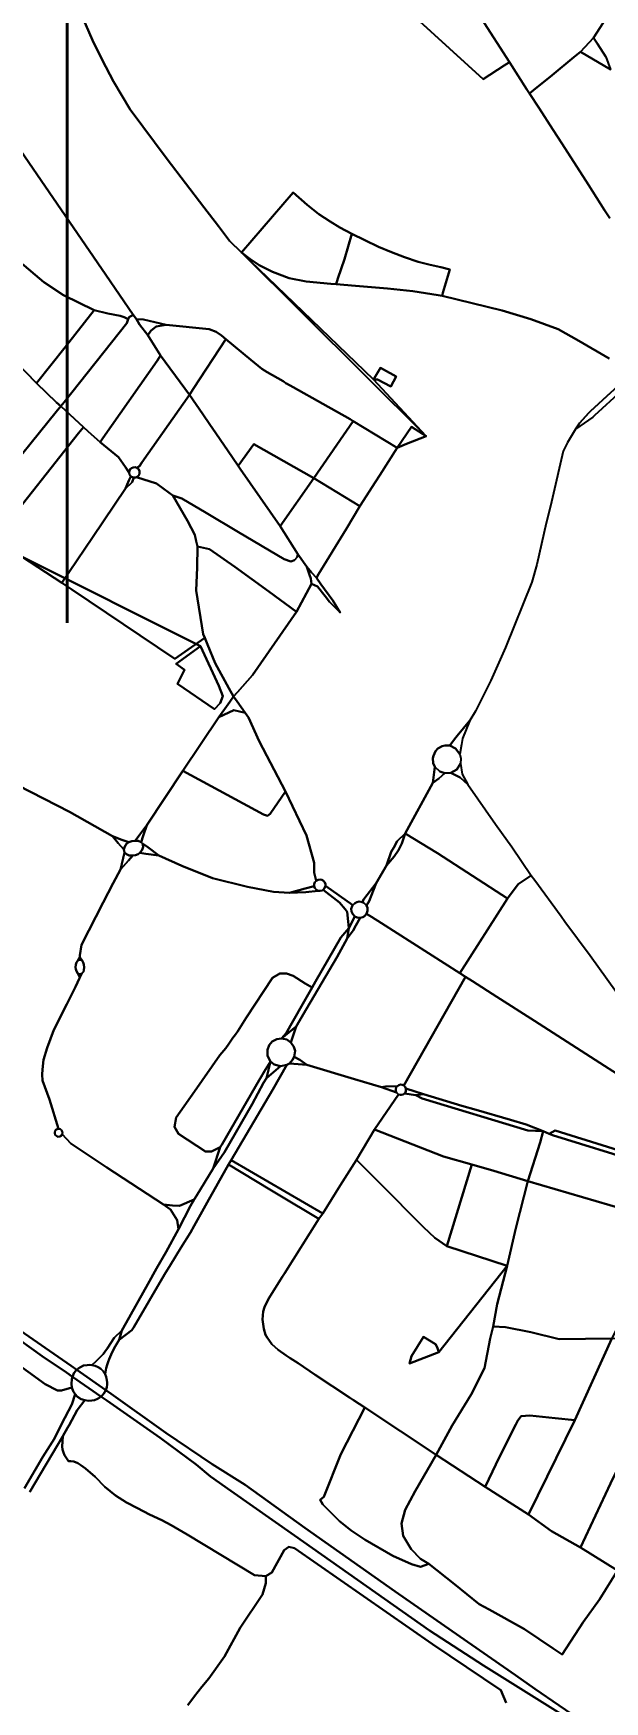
# Model space of a CAD drawing. Header units: millimetres. Extents: x -5124 to 18012, y -6362 to 5362.
# Drawn here: x 1804 to 2580, y -2417 to -150 of the extents above; entities that cross this region are included whole.
import ezdxf

# ---------------------------------------------------------------- set-up
doc = ezdxf.new("R2010")
doc.units = ezdxf.units.MM
doc.layers.add('brokenLine', color=1, linetype='Continuous')
doc.styles.get("Standard").update_dxf_attribs({"font": 'txt', "bigfont": 'bigfont'})

msp = doc.modelspace()

# ---------------------------------------------------------------- linework, layer by layer
at = {"layer": 'brokenLine', "color": 1}
for points in [[(2582.2, -129.3), (2565, -156), (2547.2, -174.8), (2538.3, -182.3), (2508.5, -206.5), (2483.2, -227), (2477.9, -231.6), (2474.4, -226.1), (2450.6, -189.2), (2412.4, -129.1), (2408, -115.2), (2397.1, -105.2), (2377.2, -75), (2365.2, -55.5), (2353.4, -37), (2319.7, 15.5), (2312.9, 26.1), (2283.1, 72.5), (2280.4, 76.8), (2249.9, 124.4), (2213.9, 180.5), (2213.9, 180.5)], [(2412.4, -129.1), (2450.6, -189.2), (2443.3, -193.5), (2414.8, -212.1), (2323.6, -128.9), (2372.3, -80.1), (2377.2, -75), (2397.1, -105.2), (2402.1, -119.1), (2412.4, -129.1), (2412.4, -129.1)], [(1867.4, -120.7), (1883.9, -158.9), (1897.1, -186), (1912.4, -215.1), (1935, -253.1), (1985.3, -320.9), (2035.3, -385.9), (2055.3, -411.8), (2070, -431.8), (2086.3, -447.5), (2337.4, -697.2), (2317.6, -684.7), (2298.2, -713.1), (2310.6, -707.5), (2337.4, -697.2), (2265.9, -620.4), (2271.4, -620.4), (2289.3, -630), (2296.9, -616.3), (2279.6, -606.8), (2275.6, -604.6), (2265.9, -620.4), (2086.3, -447.5)], [(2586.1, -591.8), (2545, -567.8), (2517, -551.8), (2479.8, -538.3), (2440.7, -526.6), (2359, -506.7), (2360.2, -502.4), (2369.6, -470.8), (2357.4, -467.8), (2342.9, -464.3), (2326.5, -460.2), (2308, -453.9), (2290.2, -447.2), (2272.8, -440), (2253.9, -431.1), (2236.3, -422.2), (2220.1, -413.7), (2207.1, -405.4), (2191.7, -395.6), (2175.9, -383), (2156.5, -366), (2086.3, -447.5), (2070, -431.8), (2055.3, -411.8), (2035.3, -385.9), (1985.3, -320.9), (1935, -253.1), (1912.4, -215.1), (1897.1, -186), (1883.9, -158.9), (1867.4, -120.7)], [(2323.6, -128.9), (2414.8, -212.1), (2443.3, -193.5), (2450.6, -189.2), (2474.4, -226.1), (2477.9, -231.6), (2490.8, -251.3), (2509.5, -280.5), (2522.1, -300.1), (2557.9, -355.9), (2579.8, -390), (2586.9, -401.1)], [(2581.5, -181.7), (2570.5, -164), (2565, -156), (2582.2, -129.3)], [(2547.2, -174.8), (2565, -156), (2570.5, -164), (2581.5, -181.7), (2588.1, -198.8), (2547.2, -174.8), (2547.2, -174.8)], [(2586.9, -401.1), (2579.8, -390), (2557.9, -355.9), (2522.1, -300.1), (2509.5, -280.5), (2490.8, -251.3), (2477.9, -231.6), (2483.2, -227), (2508.5, -206.5), (2538.3, -182.3), (2547.2, -174.8), (2588.1, -198.8)], [(1658.9, -300.6), (1733.9, -249.2), (1742, -244.1), (1746.1, -250.6), (1773.2, -289.7), (1775.8, -293.5), (1835.8, -381.3), (1902.2, -478), (1939.1, -532.3), (1934, -535.5), (1932.4, -538.3), (1927, -535.5), (1921.7, -533.6), (1904.7, -530.7), (1886.4, -525.9), (1844.4, -505.6), (1817.8, -488), (1758.5, -437.8), (1744.3, -423.2), (1715.9, -387.8), (1682, -331.7), (1658.9, -300.6), (1658.9, -300.6)], [(2588.2, -638), (2560.7, -663.5), (2558.3, -665.6), (2545.6, -679.4), (2540.2, -687.7), (2529.3, -705.7), (2523.8, -717.7), (2509, -780.6), (2506.2, -792.6), (2500.3, -815.4), (2487.8, -871.5), (2481.2, -895.9), (2445.2, -984.6), (2425.2, -1029.4), (2404.4, -1071), (2396.9, -1083.8), (2379.4, -1104.4), (2376.1, -1109), (2369.5, -1117.9), (2362.8, -1117.7), (2359.3, -1118.6), (2353.5, -1121.8), (2350, -1125.6), (2347.2, -1131.6), (2346.6, -1134.9), (2347.1, -1141.5), (2349.3, -1146.5), (2347.9, -1157.4), (2346.3, -1168.5), (2308.9, -1237.1), (2298.1, -1247.9), (2293.3, -1256.1), (2289.7, -1262.1), (2283.5, -1280.8), (2269.5, -1304.6), (2252.8, -1326.4), (2250.4, -1330.4), (2246.6, -1329.8), (2243.2, -1330.4), (2239.9, -1332.2), (2238, -1334.5), (2200.7, -1308.6), (2200.5, -1305.9), (2199.5, -1303.4), (2198, -1301.6), (2195.6, -1300.2), (2193.2, -1299.8), (2190.5, -1300.2), (2188, -1301.5), (2185.4, -1290.1), (2185.2, -1277.1), (2174.7, -1240), (2146.2, -1180.3), (2110.5, -1111.8), (2095.8, -1079.5), (2091.4, -1073.3), (2080.5, -1057.8), (2075.4, -1051.3), (2081.1, -1045.1), (2101.5, -1021.9), (2161.4, -935.9), (2181.8, -898), (2189.8, -901.5), (2200.1, -914.7), (2206.2, -922.5), (2220.4, -937.1), (2210.5, -920.7), (2194.4, -898.3), (2188.2, -889.8), (2191.3, -884.7), (2228.6, -823.5), (2247.5, -792.5), (2268.7, -759.3), (2274.6, -750.1), (2298.2, -713.1), (2238.1, -676.7), (2234, -674.2), (2196.8, -653.2), (2156.7, -630.6), (2147.7, -625.9), (2146.5, -625.1), (2145, -624.1), (2143, -622.7), (2121.2, -610.1), (2113.9, -605.9), (2099.1, -593.5), (2065.4, -565.4), (2059.4, -560.5), (2052.2, -555.7), (2042.6, -551.9), (1984.3, -546.1), (1953.1, -538.5), (1943.6, -538.3), (1939.1, -532.3), (1902.2, -478), (1835.8, -381.3), (1775.8, -293.5)], [(2215, -490.8), (2207.7, -490.2), (2174.5, -487.1), (2151.1, -482.5), (2128.7, -474), (2110.3, -465), (2097.8, -456.2), (2086.3, -447.5), (2156.5, -366), (2175.9, -383), (2191.7, -395.6), (2207.1, -405.4), (2220.1, -413.7), (2236.3, -422.2), (2226.6, -456.9), (2217.6, -483.1), (2215, -490.8), (2215, -490.8)], [(1677.1, -498.3), (1682.5, -491.9), (1744.3, -423.2), (1758.5, -437.8), (1817.8, -488), (1844.4, -505.6), (1886.4, -525.9), (1846.7, -576.1), (1807.9, -625.3), (1763.8, -580.1), (1707.7, -527.1), (1703.3, -523.1), (1677.1, -498.3), (1677.1, -498.3)], [(2236.3, -422.2), (2253.9, -431.1), (2272.8, -440), (2290.2, -447.2), (2308, -453.9), (2326.5, -460.2), (2342.9, -464.3), (2357.4, -467.8), (2369.6, -470.8), (2360.2, -502.4), (2359, -506.7), (2353.6, -505.6), (2319.1, -500), (2285, -496.7), (2241.6, -492.9), (2215, -490.8), (2217.6, -483.1), (2226.6, -456.9), (2236.3, -422.2), (2236.3, -422.2)], [(2086.3, -447.5), (2097.8, -456.2), (2110.3, -465), (2128.7, -474), (2151.1, -482.5), (2174.5, -487.1), (2207.7, -490.2), (2215, -490.8), (2241.6, -492.9), (2285, -496.7), (2319.1, -500), (2353.6, -505.6), (2359, -506.7), (2440.7, -526.6), (2479.8, -538.3), (2517, -551.8), (2545, -567.8), (2586.1, -591.8)], [(1724.6, -797.5), (1697.2, -773.9), (1664.8, -749.5), (1597.3, -695.3), (1666.5, -587.7), (1707.7, -527.1), (1763.8, -580.1), (1807.9, -625.3), (1834.9, -651.3), (1841.1, -656.5), (1834.7, -664.4), (1752.9, -765), (1728.9, -799.4), (1726.5, -797.9), (1724.6, -797.5), (1724.6, -797.5)], [(1932.4, -538.3), (1930.7, -543.9), (1845.5, -650.9), (1841.1, -656.5), (1834.9, -651.3), (1807.9, -625.3), (1846.7, -576.1), (1886.4, -525.9), (1904.7, -530.7), (1921.7, -533.6), (1927, -535.5), (1932.4, -538.3), (1932.4, -538.3)], [(1894.5, -705.4), (1877.9, -690.8), (1871.6, -684.9), (1841.1, -656.5), (1845.5, -650.9), (1930.7, -543.9), (1932.4, -538.3), (1934, -535.5), (1939.1, -532.3), (1943.6, -538.3), (1947.8, -545.3), (1959, -560.2), (1976.4, -587.8), (1971.7, -594.7), (1898, -700.2), (1894.5, -705.4), (1894.5, -705.4)], [(1984.3, -546.1), (1970.7, -548.3), (1963.4, -554), (1959, -560.2), (1947.8, -545.3), (1943.6, -538.3), (1953.1, -538.5), (1984.3, -546.1), (1984.3, -546.1)], [(1959, -560.2), (1963.4, -554), (1970.7, -548.3), (1984.3, -546.1), (2042.6, -551.9), (2052.2, -555.7), (2059.4, -560.5), (2065.4, -565.4), (2021.4, -632.6), (2015.8, -641), (2009.5, -632.4), (1976.4, -587.8), (1959, -560.2), (1959, -560.2)], [(2146.5, -625.1), (2147.7, -625.9), (2156.7, -630.6), (2196.8, -653.2), (2234, -674.2), (2238.1, -676.7), (2184.9, -754.2), (2103.1, -708.3), (2081.9, -737.7), (2074.1, -726.3), (2051.5, -693.2), (2043.5, -681.5), (2033.9, -667.5), (2015.8, -641), (2021.4, -632.6), (2065.4, -565.4), (2099.1, -593.5), (2113.9, -605.9), (2121.2, -610.1), (2143, -622.7), (2145, -624.1), (2146.5, -625.1), (2146.5, -625.1)], [(1933.9, -747), (1928.9, -739.5), (1919.2, -726), (1894.5, -705.4), (1898, -700.2), (1971.7, -594.7), (1976.4, -587.8), (2009.5, -632.4), (2015.8, -641), (1951.1, -733.1), (1947.8, -737.9), (1944.4, -740.4), (1942, -739.6), (1939.1, -739.7), (1936.9, -740.8), (1935.3, -742.3), (1934.1, -744.5), (1933.9, -747), (1933.9, -747)], [(2265.9, -620.4), (2275.6, -604.6), (2279.6, -606.8), (2296.9, -616.3), (2289.3, -630), (2271.4, -620.4), (2265.9, -620.4), (2265.9, -620.4)], [(2621.5, -622.1), (2615, -626.2), (2610.1, -629.6), (2606.9, -632.2), (2603.1, -635.7), (2566.4, -669.2), (2563.8, -671.5), (2540.2, -687.7), (2545.6, -679.4), (2558.3, -665.6), (2560.7, -663.5), (2588.2, -638), (2598.1, -629.4), (2601.8, -626), (2606.5, -620.2), (2610.2, -614), (2613.2, -617.1), (2616.7, -619.8), (2621.5, -622.1), (2621.5, -622.1)], [(1871.6, -684.9), (1865.1, -693.1), (1758.5, -828.1), (1731.7, -805), (1731.3, -802.8), (1728.9, -799.4), (1752.9, -765), (1834.7, -664.4), (1841.1, -656.5), (1871.6, -684.9), (1871.6, -684.9)], [(1944, -753), (1946, -751.5), (1947.2, -749.9), (1947.9, -747.6), (1947.8, -745), (1946.9, -742.7), (1944.4, -740.4), (1947.8, -737.9), (1951.1, -733.1), (2015.8, -641), (2033.9, -667.5), (2043.5, -681.5), (2051.5, -693.2), (2074.1, -726.3), (2081.9, -737.7), (2084.7, -741.7), (2139.2, -819.8), (2163.2, -857.7), (2162, -861.5), (2158.4, -865.9), (2153.5, -867.5), (2144.3, -864.6), (2082.5, -827.8), (2038.4, -801.5), (2005.4, -782.2), (1993, -778.1), (1988.1, -774.5), (1970.9, -761.7), (1944, -753), (1944, -753)], [(2238.1, -676.7), (2298.2, -713.1), (2274.6, -750.1), (2268.7, -759.3), (2247.5, -792.5), (2184.9, -754.2), (2238.1, -676.7), (2238.1, -676.7)], [(1842.4, -896.5), (1787.6, -860.9), (1758.1, -841.8), (1753.8, -834.8), (1758.5, -828.1), (1865.1, -693.1), (1871.6, -684.9), (1877.9, -690.8), (1894.5, -705.4), (1919.2, -726), (1928.9, -739.5), (1933.9, -747), (1934.4, -749.4), (1936.3, -752), (1933.3, -757.5), (1928.8, -768.5), (1883.8, -835.1), (1842.4, -896.5), (1842.4, -896.5)], [(2337.4, -697.2), (2310.6, -707.5), (2298.2, -713.1), (2317.6, -684.7), (2337.4, -697.2), (2337.4, -697.2)], [(2139.2, -819.8), (2084.7, -741.7), (2081.9, -737.7), (2103.1, -708.3), (2184.9, -754.2), (2139.2, -819.8), (2139.2, -819.8)], [(1944.4, -740.4), (1946.9, -742.7), (1947.8, -745), (1947.9, -747.6), (1947.2, -749.9), (1946, -751.5), (1944, -753), (1942.7, -753.5), (1940.2, -753.6), (1938.4, -753.2), (1936.3, -752), (1934.4, -749.4), (1933.9, -747), (1934.1, -744.5), (1935.3, -742.3), (1936.9, -740.8), (1939.1, -739.7), (1942, -739.6), (1944.4, -740.4), (1944.4, -740.4)], [(1944, -753), (1970.9, -761.7), (1988.1, -774.5), (1993, -778.1), (2013.2, -812.2), (2023.1, -831.2), (2025, -840.1), (2026.9, -847.3), (2026.3, -875.9), (2024.8, -907.2), (2034.5, -966.3), (2036.5, -971.4), (1995.8, -999.9), (1856, -905.7), (1842.4, -896.5), (1883.8, -835.1), (1928.8, -768.5), (1937.8, -759.6), (1940.2, -753.6), (1942.7, -753.5), (1944, -753), (1944, -753)], [(1940.2, -753.6), (1937.8, -759.6), (1928.8, -768.5), (1933.3, -757.5), (1936.3, -752), (1938.4, -753.2), (1940.2, -753.6), (1940.2, -753.6)], [(2188.2, -889.8), (2181.7, -882.4), (2175.2, -875), (2163.2, -857.7), (2139.2, -819.8), (2184.9, -754.2), (2247.5, -792.5), (2228.6, -823.5), (2191.3, -884.7), (2188.2, -889.8), (2188.2, -889.8)], [(2026.9, -847.3), (2025, -840.1), (2023.1, -831.2), (2013.2, -812.2), (1993, -778.1), (2005.4, -782.2), (2038.4, -801.5), (2082.5, -827.8), (2144.3, -864.6), (2153.5, -867.5), (2158.4, -865.9), (2162, -861.5), (2163.2, -857.7), (2175.2, -875), (2179.1, -885.7), (2180.9, -890.7), (2181.8, -898), (2161.4, -935.9), (2123.8, -908.4), (2077.5, -875), (2043.1, -850.7), (2026.9, -847.3), (2026.9, -847.3)], [(1787.6, -860.9), (1842.4, -896.5), (1856, -905.7), (1995.8, -999.9), (2036.5, -971.4), (2040.2, -980.4), (2050.6, -1005.6), (2069.3, -1039.9), (2075.4, -1051.3), (2070.7, -1058.4), (2055.9, -1079.2), (2006.6, -1152.2), (1957.8, -1225.8), (1948.5, -1238.5), (1942.1, -1247.4), (1937.3, -1247.6), (1933.4, -1249.2), (1923.9, -1245.7), (1911, -1240.9), (1852.9, -1207.7), (1711.8, -1135.7)], [(1787.6, -860.9), (2030.6, -982.8), (1997.5, -1006.9), (2009.1, -1014.9), (1999.4, -1033.9), (2049.9, -1068.2), (2057.3, -1060), (2061.2, -1050.6), (2055.6, -1036.4), (2030.6, -982.8), (1787.6, -860.9)], [(2075.4, -1051.3), (2069.3, -1039.9), (2050.6, -1005.6), (2040.2, -980.4), (2036.5, -971.4), (2034.5, -966.3), (2024.8, -907.2), (2026.3, -875.9), (2026.9, -847.3), (2043.1, -850.7), (2077.5, -875), (2123.8, -908.4), (2161.4, -935.9), (2101.5, -1021.9), (2081.1, -1045.1), (2075.4, -1051.3), (2075.4, -1051.3)], [(2220.4, -937.1), (2206.2, -922.5), (2200.1, -914.7), (2189.8, -901.5), (2181.8, -898), (2180.9, -890.7), (2179.1, -885.7), (2175.2, -875), (2181.7, -882.4), (2188.2, -889.8), (2194.4, -898.3), (2210.5, -920.7), (2220.4, -937.1), (2220.4, -937.1)], [(2030.6, -982.8), (2055.6, -1036.4), (2061.2, -1050.6), (2057.3, -1060), (2049.9, -1068.2), (1999.4, -1033.9), (2009.1, -1014.9), (1997.5, -1006.9), (2030.6, -982.8), (2030.6, -982.8)], [(2075.4, -1051.3), (2080.5, -1057.8), (2091.4, -1073.3), (2075.9, -1069.7), (2055.9, -1079.2), (2070.7, -1058.4), (2075.4, -1051.3), (2075.4, -1051.3)], [(2055.9, -1079.2), (2075.9, -1069.7), (2091.4, -1073.3), (2095.8, -1079.5), (2110.5, -1111.8), (2146.2, -1180.3), (2125.4, -1210.7), (2121.7, -1213.1), (2116.4, -1211.3), (2006.6, -1152.2), (2055.9, -1079.2), (2055.9, -1079.2)], [(2396.9, -1083.8), (2386.6, -1108.1), (2385.4, -1116.1), (2383.2, -1129.3), (2377.5, -1121.6), (2369.5, -1117.9), (2376.1, -1109), (2379.4, -1104.4), (2396.9, -1083.8), (2396.9, -1083.8)], [(2349.3, -1146.5), (2347.1, -1141.5), (2346.6, -1134.9), (2347.2, -1131.6), (2350, -1125.6), (2353.5, -1121.8), (2359.3, -1118.6), (2362.8, -1117.7), (2369.5, -1117.9), (2377.5, -1121.6), (2383.2, -1129.3), (2384.6, -1135.4), (2383.9, -1142), (2379.1, -1150.1), (2371.1, -1154.9), (2362.8, -1155.5), (2355.8, -1153), (2349.3, -1146.5), (2349.3, -1146.5)], [(1711.8, -1135.7), (1852.9, -1207.7), (1911, -1240.9), (1919.1, -1250.3), (1926.6, -1259.1), (1927.6, -1263.2), (1925.7, -1270.8), (1921.9, -1286), (1912.3, -1304.6), (1898.6, -1331.2), (1869, -1388.5), (1866.9, -1403.3), (1866.7, -1405.3), (1863.9, -1409.7), (1862.3, -1412.4), (1861.2, -1415.3), (1860.9, -1419.2), (1861.2, -1421.6), (1862.2, -1424.4), (1864.1, -1427.5), (1866.6, -1432.8), (1866.4, -1433.7), (1860.9, -1445.8), (1849.1, -1469.1), (1831.6, -1504.1), (1822.4, -1528.8), (1817.6, -1545.1), (1816.1, -1557.8), (1815.5, -1565), (1816.2, -1573.1), (1825.5, -1598.9), (1837.8, -1638.7), (1835.9, -1639), (1834.3, -1640), (1833.3, -1641.3), (1832.6, -1643.1), (1832.6, -1645.2), (1833.3, -1646.9), (1835.4, -1648.8), (1837.1, -1649.4), (1839.7, -1649.1), (1841.4, -1648.2), (1842.9, -1646.1), (1854.5, -1658.7), (1903.7, -1691.1), (1980.3, -1741.5), (1990.1, -1748.3), (1998.9, -1763), (2000.8, -1774.9), (1984, -1805.8), (1971.2, -1828.3), (1959.2, -1849.8), (1929.6, -1902.5), (1923.8, -1912.7), (1913.4, -1922.9), (1904.5, -1936.7), (1900.9, -1941.7), (1898.4, -1944.8), (1889.1, -1954.2), (1882.9, -1959.7), (1879.8, -1959.6), (1876.7, -1959.7), (1871.9, -1960.5), (1867.7, -1962.5), (1864.4, -1964.5), (1862.7, -1966.3), (1855, -1960.9), (1773.8, -1904.8)], [(1974.1, -1267), (1959, -1256), (1952.1, -1250.9), (1950.2, -1248.9), (1952.9, -1240.6), (1957.8, -1225.8), (2006.6, -1152.2), (2116.4, -1211.3), (2121.7, -1213.1), (2125.4, -1210.7), (2146.2, -1180.3), (2174.7, -1240), (2185.2, -1277.1), (2185.4, -1290.1), (2188, -1301.5), (2186.3, -1303.6), (2185.3, -1306.1), (2185.3, -1309), (2173.2, -1311.9), (2151.5, -1317.7), (2130.1, -1316.5), (2094.8, -1309.7), (2047.1, -1298.2), (2005.5, -1281.4), (1974.1, -1267), (1974.1, -1267)], [(2346.3, -1168.5), (2354.5, -1162.4), (2362.8, -1155.5), (2371.1, -1154.9), (2383.5, -1161.3), (2394, -1170.9), (2431.8, -1224.7), (2453.7, -1255.2), (2480, -1294.4), (2462.4, -1306.1), (2447.9, -1325.5), (2352.9, -1264.1), (2308.9, -1237.1), (2346.3, -1168.5), (2346.3, -1168.5)], [(2362.8, -1155.5), (2354.5, -1162.4), (2346.3, -1168.5), (2347.9, -1157.4), (2349.3, -1146.5), (2355.8, -1153), (2362.8, -1155.5), (2362.8, -1155.5)], [(2383.9, -1142), (2386.5, -1156.5), (2394, -1170.9), (2383.5, -1161.3), (2371.1, -1154.9), (2379.1, -1150.1), (2383.9, -1142), (2383.9, -1142)], [(1911, -1240.9), (1923.9, -1245.7), (1933.4, -1249.2), (1930.2, -1251.5), (1927.8, -1254.8), (1926.6, -1259.1), (1919.1, -1250.3), (1911, -1240.9), (1911, -1240.9)], [(1942.1, -1247.4), (1948.5, -1238.5), (1957.8, -1225.8), (1952.9, -1240.6), (1950.2, -1248.9), (1946.1, -1247.4), (1942.1, -1247.4), (1942.1, -1247.4)], [(2269.5, -1304.6), (2283.5, -1280.8), (2294.1, -1268.6), (2299.7, -1259.9), (2304.6, -1250.9), (2308.9, -1237.1), (2352.9, -1264.1), (2447.9, -1325.5), (2383.3, -1427.3), (2276.6, -1359.2), (2263, -1350.5), (2256.4, -1346.3), (2257.6, -1342.6), (2257.5, -1338.3), (2256.3, -1335.3), (2260.1, -1329.3), (2269.5, -1304.6), (2269.5, -1304.6)], [(2283.5, -1280.8), (2289.7, -1262.1), (2293.3, -1256.1), (2298.1, -1247.9), (2308.9, -1237.1), (2304.6, -1250.9), (2299.7, -1259.9), (2294.1, -1268.6), (2283.5, -1280.8), (2283.5, -1280.8)], [(2197.6, -1313.8), (2219.5, -1331.2), (2227.4, -1340.3), (2230.1, -1343.6), (2231.4, -1357.1), (2232.3, -1365.9), (2221.3, -1378.4), (2186.9, -1438.3), (2182.6, -1446.8), (2173.2, -1441.2), (2156.7, -1430.9), (2147.8, -1427.4), (2138.8, -1427.4), (2128.5, -1433.6), (2093, -1487.7), (2081.5, -1505.8), (2078.3, -1510.3), (2074.8, -1515.2), (2069.2, -1523), (2065, -1528.9), (2057.2, -1538.6), (2022.4, -1588.1), (1997.9, -1623.1), (1995.6, -1635.9), (2000.7, -1645.4), (2037.4, -1669.3), (2045.5, -1669.4), (2057.6, -1663.8), (2047.8, -1692.7), (2025.4, -1729.6), (2022.3, -1734.7), (2002.3, -1743.2), (1992.9, -1743), (1980.3, -1741.5), (1903.7, -1691.1), (1854.5, -1658.7), (1842.9, -1646.1), (1843.3, -1644.3), (1843, -1642.4), (1842, -1640.5), (1840.5, -1639.3), (1838.7, -1638.7), (1837.8, -1638.7), (1825.5, -1598.9), (1816.2, -1573.1), (1815.5, -1565), (1816.1, -1557.8), (1817.6, -1545.1), (1822.4, -1528.8), (1831.6, -1504.1), (1849.1, -1469.1), (1860.9, -1445.8), (1866.4, -1433.7), (1866.6, -1432.8), (1869.4, -1427.5), (1871.6, -1425.1), (1872.4, -1422.5), (1872.8, -1419.5), (1872.4, -1415.3), (1871.4, -1412.4), (1869.9, -1409.7), (1866.7, -1405.3), (1866.9, -1403.3), (1869, -1388.5), (1898.6, -1331.2), (1912.3, -1304.6), (1921.9, -1286), (1932.9, -1273.8), (1938.7, -1267.4), (1942.5, -1266.7), (1946, -1265.4), (1948.5, -1263.6), (1956.4, -1264.9), (1974.1, -1267), (2005.5, -1281.4), (2047.1, -1298.2), (2094.8, -1309.7), (2130.1, -1316.5), (2151.5, -1317.7), (2174.1, -1317.1), (2190.8, -1315), (2193.5, -1315.3), (2196.1, -1314.7), (2197.6, -1313.8), (2197.6, -1313.8)], [(1938.7, -1267.4), (1932.9, -1273.8), (1921.9, -1286), (1925.7, -1270.8), (1927.6, -1263.2), (1930.1, -1265.4), (1933.8, -1267.1), (1938.7, -1267.4), (1938.7, -1267.4)], [(1950.2, -1248.9), (1952.1, -1250.9), (1953, -1255.3), (1951.7, -1259.7), (1948.5, -1263.6), (1946, -1265.4), (1942.5, -1266.7), (1938.7, -1267.4), (1933.8, -1267.1), (1930.1, -1265.4), (1927.6, -1263.2), (1926.6, -1259.1), (1927.8, -1254.8), (1930.2, -1251.5), (1933.4, -1249.2), (1937.3, -1247.6), (1942.1, -1247.4), (1946.1, -1247.4), (1950.2, -1248.9), (1950.2, -1248.9)], [(1952.1, -1250.9), (1959, -1256), (1974.1, -1267), (1956.4, -1264.9), (1948.5, -1263.6), (1951.7, -1259.7), (1953, -1255.3), (1952.1, -1250.9), (1952.1, -1250.9)], [(2190.8, -1315), (2174.1, -1317.1), (2151.5, -1317.7), (2173.2, -1311.9), (2185.3, -1309), (2186.2, -1311.5), (2188, -1313.5), (2190.8, -1315), (2190.8, -1315)], [(2190.8, -1315), (2188, -1313.5), (2186.2, -1311.5), (2185.3, -1309), (2185.3, -1306.1), (2186.3, -1303.6), (2188, -1301.5), (2190.5, -1300.2), (2193.2, -1299.8), (2195.6, -1300.2), (2198, -1301.6), (2199.5, -1303.4), (2200.5, -1305.9), (2200.7, -1308.6), (2199.5, -1311.8), (2197.6, -1313.8), (2196.1, -1314.7), (2193.5, -1315.3), (2190.8, -1315), (2190.8, -1315)], [(2238, -1334.5), (2236.8, -1336.1), (2235.7, -1339.8), (2236, -1343.4), (2237.6, -1347.1), (2240.5, -1349.9), (2232.3, -1365.9), (2231.4, -1357.1), (2230.1, -1343.6), (2227.4, -1340.3), (2219.5, -1331.2), (2197.6, -1313.8), (2199.5, -1311.8), (2200.7, -1308.6), (2238, -1334.5), (2238, -1334.5)], [(2269.5, -1304.6), (2260.1, -1329.3), (2256.3, -1335.3), (2252.8, -1331.6), (2250.4, -1330.4), (2252.8, -1326.4), (2269.5, -1304.6), (2269.5, -1304.6)], [(2480, -1294.4), (2485.2, -1300.9), (2520.7, -1349.7), (2525.9, -1356.8), (2560.4, -1403.3), (2640, -1514.1), (2641.1, -1515.7), (2706.1, -1604.5), (2707.9, -1607), (2747.2, -1661.1), (2755.8, -1682.1), (2714.5, -1642.2), (2686.2, -1621.5), (2484.8, -1492), (2433.3, -1459.1), (2400.3, -1438.1), (2390.9, -1432.1), (2383.3, -1427.3), (2447.9, -1325.5), (2462.4, -1306.1), (2480, -1294.4), (2480, -1294.4)], [(2236.8, -1336.1), (2238, -1334.5), (2239.9, -1332.2), (2243.2, -1330.4), (2246.6, -1329.8), (2250.4, -1330.4), (2252.8, -1331.6), (2256.3, -1335.3), (2257.5, -1338.3), (2257.6, -1342.6), (2256.4, -1346.3), (2253.7, -1349.5), (2251.4, -1350.9), (2247.7, -1351.9), (2243.9, -1351.5), (2240.5, -1349.9), (2237.6, -1347.1), (2236, -1343.4), (2235.7, -1339.8), (2236.8, -1336.1), (2236.8, -1336.1)], [(2276.7, -1582.2), (2240.1, -1571.2), (2175.2, -1551.9), (2165.9, -1544.7), (2158.1, -1541), (2159.2, -1532.8), (2157.7, -1527.4), (2153.7, -1521.4), (2160.7, -1499.8), (2174.8, -1475.7), (2216.3, -1404.8), (2230.1, -1380), (2238.2, -1369), (2241.9, -1362.3), (2247.7, -1351.9), (2251.4, -1350.9), (2253.7, -1349.5), (2256.4, -1346.3), (2263, -1350.5), (2276.6, -1359.2), (2383.3, -1427.3), (2390.9, -1432.1), (2307.2, -1579.8), (2305, -1578.8), (2302.7, -1578.6), (2300.3, -1579.1), (2298.3, -1580.5), (2282.1, -1581), (2276.7, -1582.2), (2276.7, -1582.2)], [(2247.7, -1351.9), (2241.9, -1362.3), (2238.2, -1369), (2230.1, -1380), (2232.3, -1365.9), (2240.5, -1349.9), (2243.9, -1351.5), (2247.7, -1351.9), (2247.7, -1351.9)], [(2182.6, -1446.8), (2186.9, -1438.3), (2221.3, -1378.4), (2232.3, -1365.9), (2230.1, -1380), (2216.3, -1404.8), (2174.8, -1475.7), (2160.7, -1499.8), (2141, -1515.7), (2147.1, -1508.5), (2168, -1472.1), (2182.6, -1446.8), (2182.6, -1446.8)], [(1866.7, -1405.3), (1869.9, -1409.7), (1867.7, -1408.8), (1866, -1408.8), (1863.9, -1409.7), (1866.7, -1405.3), (1866.7, -1405.3)], [(1869.9, -1409.7), (1871.4, -1412.4), (1872.4, -1415.3), (1872.8, -1419.5), (1872.4, -1422.5), (1871.6, -1425.1), (1869.4, -1427.5), (1867.9, -1428.3), (1866, -1428.4), (1864.1, -1427.5), (1862.2, -1424.4), (1861.2, -1421.6), (1860.9, -1419.2), (1861.2, -1415.3), (1862.3, -1412.4), (1863.9, -1409.7), (1866, -1408.8), (1867.7, -1408.8), (1869.9, -1409.7), (1869.9, -1409.7)], [(1864.1, -1427.5), (1866, -1428.4), (1867.9, -1428.3), (1869.4, -1427.5), (1866.6, -1432.8), (1864.1, -1427.5), (1864.1, -1427.5)], [(2057.6, -1663.8), (2045.5, -1669.4), (2037.4, -1669.3), (2000.7, -1645.4), (1995.6, -1635.9), (1997.9, -1623.1), (2022.4, -1588.1), (2057.2, -1538.6), (2065, -1528.9), (2069.2, -1523), (2074.8, -1515.2), (2078.3, -1510.3), (2081.5, -1505.8), (2093, -1487.7), (2128.5, -1433.6), (2138.8, -1427.4), (2147.8, -1427.4), (2156.7, -1430.9), (2173.2, -1441.2), (2182.6, -1446.8), (2168, -1472.1), (2147.1, -1508.5), (2141, -1515.7), (2134.4, -1516.6), (2128.3, -1520), (2123.9, -1525.1), (2121.6, -1531.4), (2121.8, -1539.3), (2126.1, -1547.3), (2118.9, -1558.2), (2110.5, -1572.7), (2088.9, -1610.2), (2060.3, -1659.7), (2057.6, -1663.8), (2057.6, -1663.8)], [(2390.9, -1432.1), (2400.3, -1438.1), (2433.3, -1459.1), (2484.8, -1492), (2686.2, -1621.5), (2714.5, -1642.2), (2688.8, -1684.9), (2681.1, -1697.8), (2676.1, -1696.7), (2670.8, -1695.4), (2662.3, -1687.5), (2512.8, -1641.1), (2504.7, -1645.3), (2496.5, -1641.9), (2473.4, -1632.9), (2451.9, -1626.6), (2405.3, -1612.9), (2386.1, -1607.3), (2334, -1591.6), (2310, -1584), (2309, -1581.8), (2307.2, -1579.8), (2390.9, -1432.1), (2390.9, -1432.1)], [(2151.7, -1549.8), (2148.2, -1551.9), (2139.5, -1553.6), (2131, -1551.2), (2126.1, -1547.3), (2121.8, -1539.3), (2121.6, -1531.4), (2123.9, -1525.1), (2128.3, -1520), (2134.4, -1516.6), (2141, -1515.7), (2148, -1517.4), (2153.7, -1521.4), (2157.7, -1527.4), (2159.2, -1532.8), (2158.1, -1541), (2156, -1545.1), (2151.7, -1549.8), (2151.7, -1549.8)], [(2141, -1515.7), (2160.7, -1499.8), (2153.7, -1521.4), (2148, -1517.4), (2141, -1515.7), (2141, -1515.7)], [(2175.2, -1551.9), (2163.4, -1550.8), (2151.7, -1549.8), (2156, -1545.1), (2158.1, -1541), (2165.9, -1544.7), (2175.2, -1551.9), (2175.2, -1551.9)], [(2069, -1687.1), (2040, -1738.6), (2035.3, -1747), (2022.2, -1770.3), (2017.1, -1779.4), (2004.1, -1800.5), (1989.9, -1823.7), (1981.7, -1836.6), (1940, -1908.1), (1937.5, -1912.3), (1920.1, -1925.5), (1923.8, -1912.7), (1929.6, -1902.5), (1959.2, -1849.8), (1971.2, -1828.3), (1984, -1805.8), (2000.8, -1774.9), (2017.4, -1743.4), (2022.3, -1734.7), (2025.4, -1729.6), (2047.8, -1692.7), (2063.6, -1670.2), (2100.9, -1605.1), (2116.6, -1576.1), (2120.3, -1569.6), (2139.5, -1553.6), (2148.2, -1551.9), (2128.9, -1585.3), (2072.3, -1681.3), (2069, -1687.1), (2069, -1687.1)], [(2047.8, -1692.7), (2057.6, -1663.8), (2060.3, -1659.7), (2088.9, -1610.2), (2110.5, -1572.7), (2118.9, -1558.2), (2126.1, -1547.3), (2120.3, -1569.6), (2116.6, -1576.1), (2100.9, -1605.1), (2063.6, -1670.2), (2047.8, -1692.7), (2047.8, -1692.7)], [(2276.7, -1582.2), (2297.2, -1589.5), (2299.7, -1591.8), (2267.3, -1639.7), (2242.8, -1680.7), (2220.7, -1715.9), (2196.8, -1753.9), (2072.3, -1681.3), (2128.9, -1585.3), (2148.2, -1551.9), (2151.7, -1549.8), (2163.4, -1550.8), (2175.2, -1551.9), (2240.1, -1571.2), (2276.7, -1582.2), (2276.7, -1582.2)], [(2139.5, -1553.6), (2120.3, -1569.6), (2126.1, -1547.3), (2131, -1551.2), (2139.5, -1553.6), (2139.5, -1553.6)], [(2298.3, -1580.5), (2296.8, -1582.5), (2296.1, -1584.8), (2296.2, -1587.3), (2297.2, -1589.5), (2276.7, -1582.2), (2282.1, -1581), (2298.3, -1580.5), (2298.3, -1580.5)], [(2310, -1584), (2309.9, -1587.5), (2309.4, -1588.8), (2308, -1590.8), (2306.3, -1591.9), (2304, -1592.6), (2302.1, -1592.6), (2299.7, -1591.8), (2297.2, -1589.5), (2296.2, -1587.3), (2296.1, -1584.8), (2296.8, -1582.5), (2298.3, -1580.5), (2300.3, -1579.1), (2302.7, -1578.6), (2305, -1578.8), (2307.2, -1579.8), (2309, -1581.8), (2310, -1584), (2310, -1584)], [(2308, -1590.8), (2309.4, -1588.8), (2309.9, -1587.5), (2310, -1584), (2334, -1591.6), (2323.4, -1592.7), (2308, -1590.8), (2308, -1590.8)], [(2308, -1590.8), (2323.4, -1592.7), (2331.8, -1597.5), (2475.6, -1640.7), (2496.5, -1641.9), (2492.2, -1657.2), (2475.8, -1709.7), (2429.2, -1695.6), (2399.5, -1687.1), (2361.2, -1676.1), (2267.3, -1639.7), (2299.7, -1591.8), (2302.1, -1592.6), (2304, -1592.6), (2306.3, -1591.9), (2308, -1590.8), (2308, -1590.8)], [(2496.5, -1641.9), (2475.6, -1640.7), (2331.8, -1597.5), (2323.4, -1592.7), (2334, -1591.6), (2386.1, -1607.3), (2405.3, -1612.9), (2451.9, -1626.6), (2473.4, -1632.9), (2496.5, -1641.9), (2496.5, -1641.9)], [(1835.4, -1648.8), (1833.3, -1646.9), (1832.6, -1645.2), (1832.6, -1643.1), (1833.3, -1641.3), (1834.3, -1640), (1835.9, -1639), (1837.8, -1638.7), (1838.7, -1638.7), (1840.5, -1639.3), (1842, -1640.5), (1843, -1642.4), (1843.3, -1644.3), (1842.9, -1646.1), (1841.4, -1648.2), (1839.7, -1649.1), (1837.1, -1649.4), (1835.4, -1648.8), (1835.4, -1648.8)], [(2399.5, -1687.1), (2365.5, -1798.1), (2349.2, -1787), (2333.6, -1772.2), (2329.9, -1768.4), (2278, -1716.1), (2242.8, -1680.7), (2267.3, -1639.7), (2361.2, -1676.1), (2399.5, -1687.1), (2399.5, -1687.1)], [(2475.8, -1709.7), (2492.2, -1657.2), (2496.5, -1641.9), (2504.7, -1645.3), (2509.1, -1647.1), (2629.1, -1684.2), (2661, -1694), (2670.8, -1695.4), (2676.1, -1696.7), (2656.2, -1765.1), (2605.7, -1747.7), (2475.8, -1709.7), (2475.8, -1709.7)], [(2504.7, -1645.3), (2512.8, -1641.1), (2662.3, -1687.5), (2670.8, -1695.4), (2661, -1694), (2629.1, -1684.2), (2509.1, -1647.1), (2504.7, -1645.3), (2504.7, -1645.3)], [(2617.3, -2490.4), (2485.3, -2399.7), (2458.8, -2381.2), (2383.4, -2328.4), (2295.5, -2267.4), (2172.5, -2180.8), (2091.6, -2122.4), (2046.5, -2094.3), (1983.5, -2051.8), (1909.3, -1999), (1901.9, -1993.8), (1903.3, -1989.9), (1903.8, -1986.3), (1903.8, -1983.3), (1903.6, -1980.1), (1902.5, -1975.9), (1901.2, -1971.9), (1902.7, -1963.8), (1903.8, -1959.6), (1905.1, -1955.2), (1906.5, -1951.5), (1910.6, -1942.3), (1914.6, -1934.7), (1920.1, -1925.5), (1937.5, -1912.3), (1940, -1908.1), (1981.7, -1836.6), (1989.9, -1823.7), (2004.1, -1800.5), (2017.1, -1779.4), (2022.2, -1770.3), (2035.3, -1747), (2040, -1738.6), (2069, -1687.1), (2124.8, -1720.9), (2136.2, -1727.8), (2191.8, -1761), (2145, -1835.4), (2142.3, -1839.2), (2123.3, -1869.9), (2117.7, -1881.2), (2115.8, -1887), (2115, -1897.8), (2116.7, -1910.6), (2119.3, -1918.8), (2121.3, -1922.1), (2127.5, -1931.3), (2136.3, -1939), (2147.1, -1946.5), (2152.8, -1950.3), (2163.3, -1957.2), (2186.7, -1972.8), (2233.3, -2003.6), (2238.8, -2007.3), (2254, -2017.3), (2221.6, -2080.7), (2198.2, -2138.6), (2193.2, -2142.8), (2197, -2149), (2219.8, -2172), (2235.3, -2184.5), (2254.6, -2197.2), (2292.3, -2218.9), (2317.4, -2230.5), (2329.7, -2234), (2341, -2230), (2341, -2230)], [(2072.3, -1681.3), (2196.8, -1753.9), (2191.8, -1761), (2136.2, -1727.8), (2124.8, -1720.9), (2069, -1687.1), (2072.3, -1681.3), (2072.3, -1681.3)], [(2447.7, -1825), (2434.1, -1877), (2428.6, -1907.3), (2424.6, -1923.8), (2416.9, -1963.9), (2398.8, -1999.7), (2372.7, -2041.7), (2350.9, -2081.6), (2254, -2017.3), (2238.8, -2007.3), (2233.3, -2003.6), (2186.7, -1972.8), (2163.3, -1957.2), (2152.8, -1950.3), (2147.1, -1946.5), (2136.3, -1939), (2127.5, -1931.3), (2121.3, -1922.1), (2119.3, -1918.8), (2116.7, -1910.6), (2115, -1897.8), (2115.8, -1887), (2117.7, -1881.2), (2123.3, -1869.9), (2142.3, -1839.2), (2145, -1835.4), (2191.8, -1761), (2196.8, -1753.9), (2220.7, -1715.9), (2242.8, -1680.7), (2278, -1716.1), (2329.9, -1768.4), (2333.6, -1772.2), (2349.2, -1787), (2365.5, -1798.1), (2447.7, -1825), (2354.7, -1942), (2352.3, -1935.5), (2350.3, -1931.3), (2334, -1921.2), (2317.5, -1947.4), (2314.9, -1957.6), (2354.7, -1942), (2447.7, -1825)], [(2475.8, -1709.7), (2459.2, -1773.5), (2447.7, -1825), (2365.5, -1798.1), (2399.5, -1687.1), (2429.2, -1695.6), (2475.8, -1709.7), (2475.8, -1709.7)], [(2428.6, -1907.3), (2434.1, -1877), (2447.7, -1825), (2459.2, -1773.5), (2475.8, -1709.7), (2605.7, -1747.7), (2656.2, -1765.1), (2640.2, -1822), (2589.6, -1923.4), (2518.3, -1924.4), (2479.5, -1915.2), (2445.4, -1908.3), (2428.6, -1907.3), (2428.6, -1907.3)], [(2000.8, -1774.9), (1998.9, -1763), (1990.1, -1748.3), (1980.3, -1741.5), (1992.9, -1743), (2002.3, -1743.2), (2022.3, -1734.7), (2017.4, -1743.4), (2000.8, -1774.9), (2000.8, -1774.9)], [(1768.8, -1913.9), (1815.4, -1947.6), (1848.5, -1969.9), (1856.8, -1975.6), (1855.9, -1978.7), (1855.3, -1985.4), (1855.9, -1990.4), (1841.8, -1994.4), (1836.5, -1994.4), (1819.9, -1985.8), (1745, -1931.7)], [(1773.8, -1904.8), (1855, -1960.9), (1862.7, -1966.3), (1861.4, -1967.6), (1858.8, -1970.8), (1857.1, -1974.7), (1856.8, -1975.6), (1848.5, -1969.9), (1815.4, -1947.6), (1768.8, -1913.9)], [(1923.8, -1912.7), (1920.1, -1925.5), (1914.6, -1934.7), (1910.6, -1942.3), (1906.5, -1951.5), (1905.1, -1955.2), (1903.8, -1959.6), (1902.7, -1963.8), (1901.2, -1971.9), (1898.6, -1968), (1895.5, -1964.8), (1891.8, -1962.4), (1887.6, -1960.7), (1882.9, -1959.7), (1889.1, -1954.2), (1898.4, -1944.8), (1900.9, -1941.7), (1904.5, -1936.7), (1913.4, -1922.9), (1923.8, -1912.7), (1923.8, -1912.7)], [(2314.9, -1957.6), (2317.5, -1947.4), (2334, -1921.2), (2350.3, -1931.3), (2352.3, -1935.5), (2354.7, -1942), (2314.9, -1957.6), (2314.9, -1957.6)], [(2589.6, -1923.4), (2539.3, -2034.8), (2512.8, -2031.8), (2478.4, -2028.2), (2466.4, -2029.2), (2461.8, -2035), (2459.1, -2040.4), (2436.7, -2085.4), (2427.5, -2104.5), (2417.5, -2125.4), (2350.9, -2081.6), (2372.7, -2041.7), (2398.8, -1999.7), (2416.9, -1963.9), (2424.6, -1923.8), (2428.6, -1907.3), (2445.4, -1908.3), (2479.5, -1915.2), (2518.3, -1924.4), (2589.6, -1923.4), (2589.6, -1923.4)], [(2539.3, -2034.8), (2589.6, -1923.4), (2686, -1921.8), (2588, -2120.9), (2547, -2207.8), (2507.7, -2185.4), (2476.4, -2163), (2539.3, -2034.8), (2539.3, -2034.8)], [(2547, -2207.8), (2588, -2120.9), (2686, -1921.8), (2709.4, -1922.8), (2730.4, -1926.5), (2748, -1936.5), (2737, -1956.7), (2671.8, -2088), (2637.6, -2157.3), (2597.3, -2238.7), (2547, -2207.8), (2547, -2207.8)], [(1745, -1931.7), (1819.9, -1985.8), (1836.5, -1994.4), (1841.8, -1994.4), (1855.9, -1990.4), (1857.7, -1995), (1860.4, -1999.2), (1856.1, -2013.2), (1841.8, -2040.2), (1832.2, -2059.5), (1816.3, -2084.6), (1791.8, -2127.2)], [(1901.9, -1993.8), (1901.6, -1994.7), (1899.4, -1998.4), (1897.1, -2001.1), (1895.5, -2002.4), (1856.8, -1975.6), (1857.1, -1974.7), (1858.8, -1970.8), (1861.4, -1967.6), (1862.7, -1966.3), (1901.9, -1993.8), (1901.9, -1993.8)], [(1882.9, -1959.7), (1887.6, -1960.7), (1891.8, -1962.4), (1895.5, -1964.8), (1898.6, -1968), (1901.2, -1971.9), (1902.5, -1975.9), (1903.6, -1980.1), (1903.8, -1983.3), (1903.8, -1986.3), (1903.3, -1989.9), (1901.9, -1993.8), (1862.7, -1966.3), (1864.4, -1964.5), (1867.7, -1962.5), (1871.9, -1960.5), (1876.7, -1959.7), (1879.8, -1959.6), (1882.9, -1959.7), (1882.9, -1959.7)], [(1856.8, -1975.6), (1895.5, -2002.4), (1893.9, -2003.7), (1890.8, -2005.7), (1886.8, -2007.2), (1883.3, -2008.1), (1878.4, -2008.4), (1873.5, -2007.6), (1868.5, -2005.9), (1863.6, -2002.7), (1860.4, -1999.2), (1857.7, -1995), (1855.9, -1990.4), (1855.3, -1985.4), (1855.9, -1978.7), (1856.8, -1975.6), (1856.8, -1975.6)], [(2523.9, -2436.2), (2415.3, -2368.1), (2341.9, -2320.3), (2158.4, -2191.3), (2071.9, -2130.7), (2044.3, -2111.2), (2024.8, -2094.9), (1975.9, -2058.7), (1903.6, -2008), (1895.5, -2002.4), (1897.1, -2001.1), (1899.4, -1998.4), (1901.6, -1994.7), (1901.9, -1993.8), (1901.9, -1993.8)], [(1901.9, -1993.8), (1909.3, -1999), (1983.5, -2051.8), (2046.5, -2094.3), (2091.6, -2122.4), (2172.5, -2180.8), (2295.5, -2267.4), (2383.4, -2328.4), (2458.8, -2381.2), (2485.3, -2399.7), (2617.3, -2490.4)], [(1791.8, -2127.2), (1816.3, -2084.6), (1832.2, -2059.5), (1841.8, -2040.2), (1856.1, -2013.2), (1860.4, -1999.2), (1863.6, -2002.7), (1868.5, -2005.9), (1873.5, -2007.6), (1863.1, -2021.2), (1852.1, -2041.6), (1850.2, -2045.2), (1843.7, -2056.4), (1799, -2132.1)], [(2446, -2418.7), (2438.9, -2401.5), (2345.9, -2339.1), (2158.4, -2208.6), (2150.8, -2206.7), (2144.5, -2211.2), (2127.9, -2241.8), (2119.6, -2246.4), (2104, -2245.3), (2012.8, -2189.8), (1990.9, -2177.3), (1978.1, -2170.6), (1961.4, -2162.7), (1945, -2154.3), (1930.2, -2146.6), (1915.1, -2136.9), (1900.7, -2125.2), (1887.5, -2111.5), (1874.4, -2100.5), (1868.2, -2095.6), (1863.9, -2092.9), (1858.6, -2090.9), (1854.6, -2090.2), (1851.5, -2090.2), (1846, -2082), (1844.4, -2078.4), (1843.4, -2074.4), (1842.9, -2070.6), (1843.7, -2056.4), (1850.2, -2045.2), (1852.1, -2041.6), (1863.1, -2021.2), (1873.5, -2007.6), (1878.4, -2008.4), (1883.3, -2008.1), (1886.8, -2007.2), (1890.8, -2005.7), (1893.9, -2003.7), (1895.5, -2002.4), (1895.5, -2002.4)], [(1895.5, -2002.4), (1903.6, -2008), (1975.9, -2058.7), (2024.8, -2094.9), (2044.3, -2111.2), (2071.9, -2130.7), (2158.4, -2191.3), (2341.9, -2320.3), (2415.3, -2368.1), (2523.9, -2436.2)], [(2193.2, -2142.8), (2198.2, -2138.6), (2221.6, -2080.7), (2254, -2017.3), (2350.9, -2081.6), (2322.6, -2131), (2308.9, -2156.6), (2304.1, -2175.1), (2306.3, -2191.7), (2317, -2209.9), (2329.9, -2223), (2341, -2230), (2329.7, -2234), (2317.4, -2230.5), (2292.3, -2218.9), (2254.6, -2197.2), (2235.3, -2184.5), (2219.8, -2172), (2197, -2149), (2193.2, -2142.8), (2193.2, -2142.8)], [(2417.5, -2125.4), (2427.5, -2104.5), (2436.7, -2085.4), (2459.1, -2040.4), (2461.8, -2035), (2466.4, -2029.2), (2478.4, -2028.2), (2512.8, -2031.8), (2539.3, -2034.8), (2476.4, -2163), (2417.5, -2125.4), (2417.5, -2125.4)], [(1799, -2132.1), (1843.7, -2056.4), (1842.9, -2070.6), (1843.4, -2074.4), (1844.4, -2078.4), (1846, -2082), (1851.5, -2090.2), (1854.6, -2090.2), (1858.6, -2090.9), (1863.9, -2092.9), (1868.2, -2095.6), (1874.4, -2100.5), (1887.5, -2111.5), (1900.7, -2125.2), (1915.1, -2136.9), (1930.2, -2146.6), (1945, -2154.3), (1961.4, -2162.7), (1978.1, -2170.6), (1990.9, -2177.3), (2012.8, -2189.8), (2104, -2245.3), (2119.6, -2246.4), (2119.4, -2256.3), (2114.9, -2271.5), (2084.8, -2316.8), (2063.2, -2355.8), (2042.2, -2385.6), (2032.6, -2397.2), (2022.7, -2409.6), (2013.6, -2421.9)], [(2341, -2230), (2329.9, -2223), (2317, -2209.9), (2306.3, -2191.7), (2304.1, -2175.1), (2308.9, -2156.6), (2322.6, -2131), (2350.9, -2081.6), (2417.5, -2125.4), (2476.4, -2163), (2507.7, -2185.4), (2547, -2207.8), (2597.3, -2238.7), (2573, -2278.3), (2550.7, -2309.3), (2522.2, -2353.1), (2510, -2344.8), (2471.2, -2318.5), (2422.9, -2291.9), (2409.5, -2284.5), (2376, -2257.7), (2341, -2230), (2341, -2230)], [(2013.6, -2421.9), (2022.7, -2409.6), (2032.6, -2397.2), (2042.2, -2385.6), (2063.2, -2355.8), (2084.8, -2316.8), (2114.9, -2271.5), (2119.4, -2256.3), (2119.6, -2246.4), (2127.9, -2241.8), (2144.5, -2211.2), (2150.8, -2206.7), (2158.4, -2208.6), (2345.9, -2339.1), (2438.9, -2401.5), (2446, -2418.7)], [(2341, -2230), (2376, -2257.7), (2409.5, -2284.5), (2422.9, -2291.9), (2471.2, -2318.5), (2510, -2344.8), (2522.2, -2353.1), (2550.7, -2309.3), (2573, -2278.3), (2597.3, -2238.7), (2630.5, -2255.3), (2671.7, -2278.7), (2701.9, -2298.3), (2707.5, -2302.1), (2758.6, -2337.4), (2753.3, -2345.8), (2733.7, -2376.8), (2702.3, -2432.2)]]:
    msp.add_lwpolyline(points, dxfattribs=at)

# ---------------------------------------------------------------- texts
at = {"color": 1, "width": 0.263105}
msp.add_text('Demo DXF Export by Soft Gold Ltd. (c) 2006', height=2705.479, dxfattribs=at).set_placement((-5124.3, -49.2))

doc.saveas('drawing.dxf')
